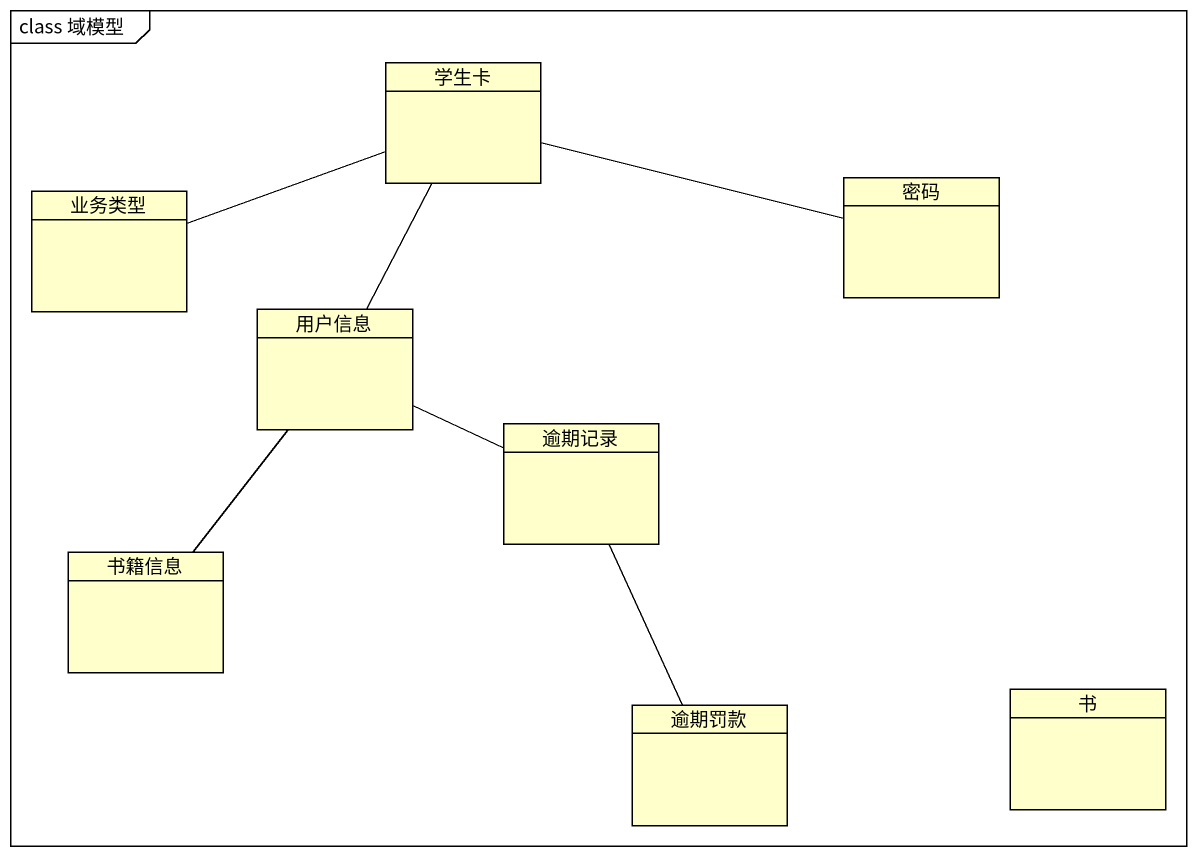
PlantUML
@startuml
mainframe class 域模型
hide circle
hide empty members
class 学生卡
class 业务类型
class 密码
class 用户信息
class 逾期记录
class 书籍信息
class 逾期罚款
class 书
学生卡 -left- 业务类型
学生卡 -right- 密码
学生卡 -- 用户信息
用户信息 -right- 逾期记录
用户信息 -- 书籍信息
逾期记录 -- 逾期罚款
@enduml
